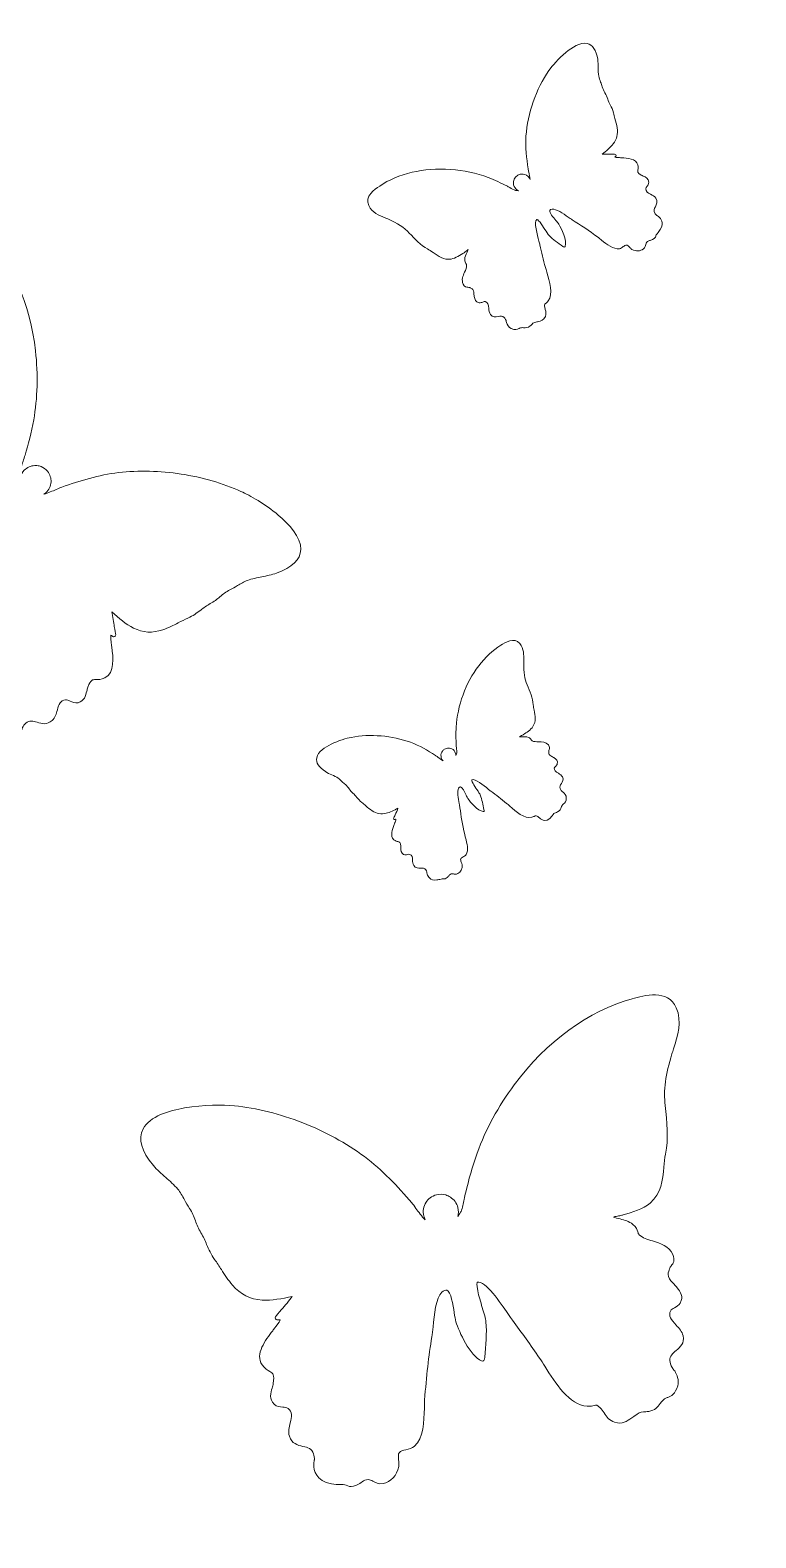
# Model space of a CAD drawing. Extents: x 245 to 764, y -945 to -55.
# Drawn here: x 329.7 to 369.6, y -666.3 to -583.4 of the extents above; entities that cross this region are included whole.
import ezdxf

# ---------------------------------------------------------------- set-up
doc = ezdxf.new("R2010")
doc.units = 0
doc.header["$MEASUREMENT"] = 0
doc.layers.add('Layer 1', color=7, linetype='Continuous', lineweight=0)

msp = doc.modelspace()

# ---------------------------------------------------------------- linework, layer by layer
at = {"layer": 'Layer 1'}
for points, knots in [([(632.82, -55.415), (632.82, -55.415), (373.36, -55.415), (373.36, -55.415), (373.36, -55.415), (244.72, -238.015), (244.72, -238.015), (244.72, -238.015), (244.72, -944.585), (244.72, -944.585), (244.72, -944.585), (764.28, -944.585), (764.28, -944.585), (764.28, -944.585), (764.28, -238.175), (764.28, -238.175), (764.28, -238.175), (632.82, -55.415), (632.82, -55.415)], [0, 0, 0, 0, 1, 1, 1, 2, 2, 2, 3, 3, 3, 4, 4, 4, 5, 5, 5, 6, 6, 6, 6]), ([(356.37, -592.073), (356.296, -591.969), (356.269, -591.846), (356.285, -591.729), (356.291, -591.683), (356.303, -591.639), (356.322, -591.597), (356.356, -591.522), (356.409, -591.454), (356.481, -591.403), (356.537, -591.363), (356.598, -591.337), (356.661, -591.324), (356.715, -591.312), (356.771, -591.311), (356.825, -591.318), (356.951, -591.335), (357.071, -591.402), (357.15, -591.514), (357.172, -591.545), (357.19, -591.576), (357.203, -591.61), (357.192, -591.478), (357.157, -591.327), (357.13, -591.216), (357.113, -591.142), (357.098, -591.078), (357.09, -591.028), (357.004, -590.453), (356.929, -589.837), (356.973, -589.224), (357.017, -588.609), (357.153, -587.958), (357.368, -587.341), (357.586, -586.717), (357.885, -586.123), (358.234, -585.623), (358.408, -585.373), (358.756, -584.961), (359.161, -584.626), (359.487, -584.356), (359.956, -584.052), (360.337, -584.139), (360.637, -584.208), (360.831, -584.499), (360.912, -585.004), (360.937, -585.16), (360.939, -585.319), (360.941, -585.472), (360.943, -585.624), (360.945, -585.78), (360.97, -585.928), (360.988, -586.042), (361.029, -586.148), (361.072, -586.26), (361.103, -586.343), (361.136, -586.427), (361.159, -586.516), (361.193, -586.643), (361.25, -586.747), (361.311, -586.857), (361.366, -586.958), (361.424, -587.063), (361.464, -587.188), (361.501, -587.306), (361.554, -587.412), (361.605, -587.514), (361.67, -587.646), (361.738, -587.782), (361.775, -587.945), (361.8, -588.056), (361.832, -588.164), (361.864, -588.268), (361.912, -588.428), (361.962, -588.594), (361.987, -588.773), (362.035, -589.112), (361.967, -589.392), (361.771, -589.654), (361.616, -589.861), (361.389, -590.042), (361.16, -590.214), (361.284, -590.227), (361.498, -590.226), (361.617, -590.226), (361.736, -590.225), (361.831, -590.225), (361.877, -590.231), (361.907, -590.234), (361.93, -590.261), (361.926, -590.294), (361.925, -590.308), (361.917, -590.32), (361.906, -590.329), (361.876, -590.354), (361.864, -590.371), (361.859, -590.379), (361.883, -590.393), (361.951, -590.403), (362.063, -590.409), (362.081, -590.41), (362.096, -590.411), (362.109, -590.412), (362.142, -590.414), (362.18, -590.417), (362.219, -590.419), (362.541, -590.437), (363.027, -590.465), (363.116, -590.804), (363.148, -590.929), (363.132, -591.016), (363.119, -591.086), (363.1, -591.19), (363.091, -591.238), (363.304, -591.369), (363.339, -591.39), (363.379, -591.408), (363.421, -591.427), (363.548, -591.485), (363.706, -591.557), (363.719, -591.757), (363.725, -591.856), (363.673, -591.925), (363.626, -591.987), (363.591, -592.033), (363.561, -592.073), (363.559, -592.12), (363.551, -592.283), (363.654, -592.343), (363.822, -592.425), (363.932, -592.479), (364.045, -592.534), (364.112, -592.642), (364.227, -592.825), (364.15, -592.974), (364.082, -593.106), (364.02, -593.225), (363.967, -593.329), (364.047, -593.459), (364.076, -593.505), (364.114, -593.547), (364.16, -593.584), (364.16, -593.584), (364.161, -593.584), (364.161, -593.584), (364.163, -593.585), (364.207, -593.607), (364.26, -593.649), (364.389, -593.754), (364.573, -593.987), (364.349, -594.367), (364.309, -594.437), (364.254, -594.51), (364.184, -594.59), (364.147, -594.631), (364.119, -594.68), (364.103, -594.734), (364.103, -594.734), (364.103, -594.734), (364.103, -594.735), (364.082, -594.808), (364.062, -594.835), (363.931, -594.906), (363.863, -594.943), (363.807, -594.957), (363.761, -594.969), (363.7, -594.984), (363.66, -594.994), (363.608, -595.052), (363.58, -595.084), (363.571, -595.127), (363.561, -595.177), (363.545, -595.254), (363.526, -595.35), (363.427, -595.428), (363.257, -595.563), (363.016, -595.573), (362.798, -595.453), (362.744, -595.423), (362.702, -595.376), (362.66, -595.332), (362.606, -595.273), (362.556, -595.218), (362.492, -595.213), (362.445, -595.209), (362.381, -595.256), (362.32, -595.301), (362.252, -595.352), (362.181, -595.404), (362.103, -595.415), (361.768, -595.465), (361.413, -595.176), (361.128, -594.944), (361.066, -594.894), (361.007, -594.846), (360.955, -594.807), (360.435, -594.422), (359.964, -594.103), (359.514, -593.832), (359.452, -593.795), (359.374, -593.74), (359.283, -593.676), (359.022, -593.491), (358.627, -593.213), (358.41, -593.244), (358.337, -593.255), (358.293, -593.278), (358.281, -593.312), (358.238, -593.428), (358.473, -593.702), (358.614, -593.865), (358.682, -593.944), (358.741, -594.013), (358.772, -594.062), (358.932, -594.317), (359.229, -594.953), (359.131, -595.293), (359.124, -595.316), (359.104, -595.332), (359.078, -595.333), (359.066, -595.333), (359.054, -595.329), (359.044, -595.322), (359.044, -595.322), (358.995, -595.287), (358.995, -595.287), (358.742, -595.11), (358.455, -594.909), (358.238, -594.685), (358.182, -594.627), (358.101, -594.501), (358.008, -594.355), (357.924, -594.224), (357.829, -594.076), (357.743, -593.965), (357.626, -593.814), (357.58, -593.803), (357.572, -593.802), (357.572, -593.802), (357.571, -593.802), (357.57, -593.803), (357.389, -593.925), (357.594, -594.673), (357.681, -594.993), (357.707, -595.084), (357.727, -595.157), (357.737, -595.207), (357.825, -595.614), (357.927, -596.031), (358.04, -596.448), (358.061, -596.522), (358.088, -596.609), (358.116, -596.701), (358.274, -597.21), (358.489, -597.906), (358.194, -598.286), (358.134, -598.363), (358.085, -598.398), (358.049, -598.424), (358.002, -598.458), (357.991, -598.466), (357.995, -598.583), (357.997, -598.641), (358.013, -598.7), (358.031, -598.762), (358.063, -598.875), (358.099, -599.004), (358.038, -599.145), (357.95, -599.35), (357.798, -599.385), (357.638, -599.422), (357.618, -599.426), (357.597, -599.431), (357.576, -599.436), (357.388, -599.482), (357.385, -599.485), (357.311, -599.559), (357.285, -599.585), (357.253, -599.617), (357.205, -599.66), (357.077, -599.774), (356.951, -599.766), (356.84, -599.759), (356.759, -599.754), (356.686, -599.749), (356.61, -599.786), (356.61, -599.786), (356.61, -599.786), (356.61, -599.786), (356.599, -599.791), (356.588, -599.798), (356.576, -599.805), (356.576, -599.805), (356.576, -599.805), (356.576, -599.805), (356.492, -599.851), (356.368, -599.901), (356.159, -599.807), (356.012, -599.74), (355.938, -599.587), (355.904, -599.479), (355.897, -599.438), (355.888, -599.399), (355.876, -599.365), (355.876, -599.365), (355.876, -599.364), (355.876, -599.364), (355.851, -599.293), (355.815, -599.235), (355.769, -599.192), (355.678, -599.107), (355.573, -599.124), (355.451, -599.144), (355.309, -599.167), (355.147, -599.194), (355.022, -599.026), (354.956, -598.936), (354.941, -598.813), (354.926, -598.694), (354.9, -598.489), (354.874, -598.362), (354.722, -598.322), (354.69, -598.314), (354.644, -598.332), (354.595, -598.35), (354.536, -598.373), (354.468, -598.399), (354.398, -598.385), (354.19, -598.341), (354.161, -598.193), (354.133, -598.05), (354.129, -598.029), (354.125, -598.008), (354.12, -597.985), (354.112, -597.947), (354.109, -597.908), (354.107, -597.87), (354.104, -597.819), (354.101, -597.771), (354.085, -597.731), (354.043, -597.622), (354.002, -597.606), (353.94, -597.581), (353.921, -597.574), (353.9, -597.565), (353.878, -597.554), (353.849, -597.54), (353.817, -597.538), (353.78, -597.536), (353.698, -597.533), (353.596, -597.529), (353.521, -597.369), (353.411, -597.136), (353.51, -596.908), (353.597, -596.707), (353.656, -596.572), (353.712, -596.443), (353.707, -596.322), (353.706, -596.288), (353.693, -596.267), (353.672, -596.236), (353.641, -596.186), (353.601, -596.125), (353.604, -596.003), (353.608, -595.866), (353.665, -595.752), (353.72, -595.642), (353.75, -595.583), (353.778, -595.526), (353.798, -595.467), (353.759, -595.492), (353.716, -595.527), (353.681, -595.556), (353.649, -595.583), (353.619, -595.607), (353.592, -595.624), (353.592, -595.624), (353.576, -595.635), (353.576, -595.635), (353.366, -595.771), (353.106, -595.941), (352.852, -595.983), (352.459, -596.047), (352.156, -595.833), (351.863, -595.626), (351.76, -595.555), (351.664, -595.487), (351.565, -595.43), (351.194, -595.221), (350.863, -594.886), (350.559, -594.555), (350.286, -594.257), (349.909, -594.011), (349.374, -593.78), (349.329, -593.761), (349.283, -593.742), (349.239, -593.724), (348.887, -593.578), (348.523, -593.426), (348.334, -593.047), (348.085, -592.545), (348.657, -592.158), (348.932, -591.972), (349.949, -591.285), (351.364, -590.952), (352.814, -591.057), (353.554, -591.111), (354.254, -591.261), (354.895, -591.502), (355.261, -591.64), (355.615, -591.812), (355.912, -591.962), (355.971, -591.991), (356.031, -592.025), (356.088, -592.057), (356.187, -592.113), (356.289, -592.17), (356.391, -592.21), (356.415, -592.214), (356.487, -592.223), (356.557, -592.228), (356.484, -592.195), (356.42, -592.142), (356.37, -592.073)], [0, 0, 0, 0, 1, 1, 1, 2, 2, 2, 3, 3, 3, 4, 4, 4, 5, 5, 5, 6, 6, 6, 7, 7, 7, 8, 8, 8, 9, 9, 9, 10, 10, 10, 11, 11, 11, 12, 12, 12, 13, 13, 13, 14, 14, 14, 15, 15, 15, 16, 16, 16, 17, 17, 17, 18, 18, 18, 19, 19, 19, 20, 20, 20, 21, 21, 21, 22, 22, 22, 23, 23, 23, 24, 24, 24, 25, 25, 25, 26, 26, 26, 27, 27, 27, 28, 28, 28, 29, 29, 29, 30, 30, 30, 31, 31, 31, 32, 32, 32, 33, 33, 33, 34, 34, 34, 35, 35, 35, 36, 36, 36, 37, 37, 37, 38, 38, 38, 39, 39, 39, 40, 40, 40, 41, 41, 41, 42, 42, 42, 43, 43, 43, 44, 44, 44, 45, 45, 45, 46, 46, 46, 47, 47, 47, 48, 48, 48, 49, 49, 49, 50, 50, 50, 51, 51, 51, 52, 52, 52, 53, 53, 53, 54, 54, 54, 55, 55, 55, 56, 56, 56, 57, 57, 57, 58, 58, 58, 59, 59, 59, 60, 60, 60, 61, 61, 61, 62, 62, 62, 63, 63, 63, 64, 64, 64, 65, 65, 65, 66, 66, 66, 67, 67, 67, 68, 68, 68, 69, 69, 69, 70, 70, 70, 71, 71, 71, 72, 72, 72, 73, 73, 73, 74, 74, 74, 75, 75, 75, 76, 76, 76, 77, 77, 77, 78, 78, 78, 79, 79, 79, 80, 80, 80, 81, 81, 81, 82, 82, 82, 83, 83, 83, 84, 84, 84, 85, 85, 85, 86, 86, 86, 87, 87, 87, 88, 88, 88, 89, 89, 89, 90, 90, 90, 91, 91, 91, 92, 92, 92, 93, 93, 93, 94, 94, 94, 95, 95, 95, 96, 96, 96, 97, 97, 97, 98, 98, 98, 99, 99, 99, 100, 100, 100, 101, 101, 101, 102, 102, 102, 103, 103, 103, 104, 104, 104, 105, 105, 105, 106, 106, 106, 107, 107, 107, 108, 108, 108, 109, 109, 109, 110, 110, 110, 111, 111, 111, 112, 112, 112, 113, 113, 113, 114, 114, 114, 115, 115, 115, 116, 116, 116, 117, 117, 117, 118, 118, 118, 119, 119, 119, 120, 120, 120, 121, 121, 121, 122, 122, 122, 123, 123, 123, 124, 124, 124, 125, 125, 125, 126, 126, 126, 127, 127, 127, 128, 128, 128, 129, 129, 129, 130, 130, 130, 131, 131, 131, 132, 132, 132, 133, 133, 133, 134, 134, 134, 135, 135, 135, 136, 136, 136, 137, 137, 137, 138, 138, 138, 139, 139, 139, 140, 140, 140, 141, 141, 141, 141]), ([(315.781, -609.756), (315.85, -609.476), (316.094, -609.297), (316.271, -609.201), (316.342, -609.176), (316.406, -609.147), (316.463, -609.114), (316.463, -609.115), (316.463, -609.114), (316.463, -609.114), (316.58, -609.048), (316.67, -608.967), (316.731, -608.871), (316.849, -608.683), (316.785, -608.505), (316.71, -608.299), (316.623, -608.057), (316.524, -607.782), (316.778, -607.509), (316.913, -607.363), (317.123, -607.296), (317.327, -607.231), (317.678, -607.12), (317.893, -607.032), (317.912, -606.754), (317.916, -606.693), (317.87, -606.619), (317.822, -606.54), (317.762, -606.443), (317.694, -606.333), (317.697, -606.205), (317.705, -605.826), (317.955, -605.728), (318.197, -605.632), (318.232, -605.618), (318.268, -605.604), (318.306, -605.589), (318.37, -605.562), (318.438, -605.544), (318.504, -605.527), (318.591, -605.505), (318.674, -605.484), (318.739, -605.444), (318.917, -605.335), (318.932, -605.257), (318.955, -605.14), (318.962, -605.105), (318.969, -605.065), (318.982, -605.023), (318.998, -604.968), (318.99, -604.911), (318.981, -604.846), (318.96, -604.701), (318.934, -604.521), (319.19, -604.337), (319.563, -604.069), (319.994, -604.167), (320.374, -604.255), (320.631, -604.313), (320.874, -604.369), (321.086, -604.322), (321.144, -604.309), (321.176, -604.278), (321.224, -604.232), (321.301, -604.16), (321.396, -604.07), (321.611, -604.036), (321.851, -603.998), (322.069, -604.061), (322.28, -604.122), (322.393, -604.155), (322.502, -604.186), (322.612, -604.201), (322.555, -604.14), (322.48, -604.077), (322.417, -604.025), (322.361, -603.978), (322.308, -603.933), (322.269, -603.892), (322.269, -603.892), (322.245, -603.867), (322.245, -603.867), (321.938, -603.544), (321.555, -603.143), (321.4, -602.712), (321.16, -602.045), (321.435, -601.444), (321.701, -600.862), (321.793, -600.66), (321.881, -600.469), (321.947, -600.276), (322.193, -599.559), (322.671, -598.869), (323.152, -598.229), (323.585, -597.653), (323.893, -596.912), (324.122, -595.899), (324.141, -595.815), (324.159, -595.728), (324.177, -595.645), (324.318, -594.98), (324.464, -594.293), (325.067, -593.839), (325.865, -593.237), (326.73, -594.113), (327.145, -594.534), (328.681, -596.092), (329.728, -598.462), (330.017, -601.037), (330.164, -602.351), (330.13, -603.626), (329.917, -604.828), (329.795, -605.514), (329.61, -606.19), (329.445, -606.76), (329.412, -606.873), (329.373, -606.988), (329.334, -607.1), (329.269, -607.291), (329.202, -607.488), (329.166, -607.68), (329.166, -607.723), (329.175, -607.853), (329.188, -607.976), (329.223, -607.838), (329.294, -607.708), (329.399, -607.598), (329.557, -607.434), (329.764, -607.346), (329.974, -607.336), (330.056, -607.332), (330.138, -607.34), (330.218, -607.359), (330.36, -607.394), (330.495, -607.465), (330.609, -607.574), (330.697, -607.658), (330.762, -607.757), (330.806, -607.863), (330.844, -607.955), (330.866, -608.052), (330.87, -608.149), (330.881, -608.376), (330.802, -608.606), (330.633, -608.783), (330.587, -608.831), (330.537, -608.872), (330.483, -608.907), (330.709, -608.845), (330.962, -608.733), (331.149, -608.65), (331.273, -608.595), (331.38, -608.548), (331.465, -608.519), (332.443, -608.179), (333.498, -607.847), (334.587, -607.723), (335.679, -607.599), (336.864, -607.626), (338.015, -607.801), (339.179, -607.978), (340.317, -608.308), (341.307, -608.756), (341.803, -608.98), (342.637, -609.455), (343.357, -610.054), (343.937, -610.537), (344.623, -611.26), (344.595, -611.957), (344.572, -612.504), (344.125, -612.938), (343.266, -613.246), (343.002, -613.34), (342.725, -613.396), (342.456, -613.449), (342.192, -613.503), (341.918, -613.557), (341.667, -613.649), (341.474, -613.719), (341.302, -613.825), (341.118, -613.937), (340.985, -614.019), (340.847, -614.103), (340.699, -614.173), (340.488, -614.273), (340.324, -614.408), (340.15, -614.55), (339.992, -614.68), (339.828, -614.815), (339.621, -614.926), (339.427, -615.031), (339.259, -615.157), (339.096, -615.28), (338.886, -615.437), (338.669, -615.6), (338.397, -615.718), (338.211, -615.799), (338.032, -615.891), (337.86, -615.98), (337.595, -616.117), (337.322, -616.258), (337.016, -616.361), (336.438, -616.556), (335.925, -616.527), (335.402, -616.27), (334.988, -616.066), (334.598, -615.728), (334.22, -615.384), (334.238, -615.604), (334.309, -615.979), (334.349, -616.187), (334.389, -616.396), (334.421, -616.561), (334.426, -616.645), (334.43, -616.698), (334.39, -616.748), (334.331, -616.751), (334.306, -616.753), (334.282, -616.743), (334.263, -616.728), (334.209, -616.683), (334.176, -616.667), (334.16, -616.661), (334.143, -616.707), (334.148, -616.83), (334.174, -617.029), (334.178, -617.06), (334.182, -617.087), (334.184, -617.11), (334.19, -617.168), (334.199, -617.235), (334.208, -617.305), (334.281, -617.875), (334.392, -618.735), (333.826, -619.001), (333.617, -619.1), (333.459, -619.1), (333.333, -619.1), (333.144, -619.1), (333.057, -619.1), (332.898, -619.516), (332.872, -619.584), (332.853, -619.66), (332.834, -619.74), (332.774, -619.982), (332.7, -620.282), (332.354, -620.37), (332.183, -620.413), (332.043, -620.344), (331.921, -620.282), (331.828, -620.236), (331.747, -620.196), (331.665, -620.208), (331.376, -620.248), (331.306, -620.447), (331.217, -620.769), (331.159, -620.979), (331.098, -621.195), (330.932, -621.348), (330.648, -621.61), (330.362, -621.524), (330.109, -621.448), (329.879, -621.378), (329.681, -621.318), (329.479, -621.5), (329.407, -621.566), (329.346, -621.647), (329.297, -621.74), (329.297, -621.74), (329.297, -621.74), (329.297, -621.74), (329.296, -621.746), (329.272, -621.829), (329.215, -621.936), (329.073, -622.196), (328.725, -622.594), (327.986, -622.327), (327.852, -622.278), (327.704, -622.208), (327.543, -622.11), (327.458, -622.058), (327.362, -622.026), (327.264, -622.016), (327.263, -622.016), (327.263, -622.016), (327.262, -622.016), (327.127, -622.003), (327.074, -621.977), (326.905, -621.77), (326.819, -621.663), (326.775, -621.569), (326.741, -621.494), (326.694, -621.391), (326.663, -621.323), (326.544, -621.252), (326.48, -621.213), (326.401, -621.212), (326.31, -621.21), (326.17, -621.208), (325.996, -621.205), (325.827, -621.057), (325.534, -620.803), (325.439, -620.385), (325.578, -619.964), (325.612, -619.86), (325.68, -619.77), (325.745, -619.683), (325.83, -619.57), (325.91, -619.463), (325.898, -619.349), (325.889, -619.266), (325.786, -619.17), (325.687, -619.077), (325.577, -618.974), (325.462, -618.867), (325.416, -618.733), (325.22, -618.162), (325.61, -617.447), (325.923, -616.873), (325.991, -616.747), (326.056, -616.628), (326.107, -616.524), (326.612, -615.488), (327.017, -614.558), (327.344, -613.681), (327.388, -613.561), (327.46, -613.406), (327.542, -613.226), (327.78, -612.708), (328.14, -611.925), (328.013, -611.556), (327.97, -611.431), (327.917, -611.362), (327.853, -611.351), (327.636, -611.313), (327.233, -611.815), (326.992, -612.115), (326.876, -612.261), (326.775, -612.386), (326.698, -612.457), (326.304, -612.819), (325.287, -613.548), (324.66, -613.487), (324.618, -613.483), (324.582, -613.452), (324.572, -613.408), (324.568, -613.387), (324.571, -613.364), (324.58, -613.344), (324.58, -613.344), (324.625, -613.247), (324.625, -613.247), (324.853, -612.746), (325.112, -612.178), (325.433, -611.725), (325.516, -611.608), (325.71, -611.425), (325.936, -611.213), (326.138, -611.023), (326.366, -610.808), (326.532, -610.623), (326.759, -610.368), (326.763, -610.284), (326.762, -610.269), (326.762, -610.268), (326.761, -610.267), (326.761, -610.266), (326.488, -609.989), (325.244, -610.592), (324.712, -610.85), (324.56, -610.924), (324.439, -610.982), (324.354, -611.018), (323.671, -611.304), (322.973, -611.619), (322.28, -611.954), (322.157, -612.013), (322.014, -612.089), (321.861, -612.169), (321.022, -612.612), (319.871, -613.217), (319.11, -612.823), (318.955, -612.743), (318.878, -612.669), (318.822, -612.615), (318.747, -612.543), (318.729, -612.526), (318.525, -612.572), (318.423, -612.594), (318.326, -612.642), (318.223, -612.693), (318.034, -612.786), (317.82, -612.892), (317.553, -612.831), (317.166, -612.743), (317.056, -612.489), (316.939, -612.22), (316.924, -612.187), (316.909, -612.152), (316.893, -612.116), (316.751, -611.803), (316.745, -611.799), (316.591, -611.693), (316.538, -611.656), (316.471, -611.61), (316.38, -611.54), (316.138, -611.354), (316.111, -611.13), (316.087, -610.933), (316.069, -610.789), (316.053, -610.66), (315.965, -610.539), (315.965, -610.539), (315.965, -610.539), (315.964, -610.539), (315.951, -610.521), (315.937, -610.503), (315.92, -610.486), (315.92, -610.486), (315.92, -610.486), (315.919, -610.485), (315.811, -610.353), (315.685, -610.152), (315.781, -609.756)], [0, 0, 0, 0, 1, 1, 1, 2, 2, 2, 3, 3, 3, 4, 4, 4, 5, 5, 5, 6, 6, 6, 7, 7, 7, 8, 8, 8, 9, 9, 9, 10, 10, 10, 11, 11, 11, 12, 12, 12, 13, 13, 13, 14, 14, 14, 15, 15, 15, 16, 16, 16, 17, 17, 17, 18, 18, 18, 19, 19, 19, 20, 20, 20, 21, 21, 21, 22, 22, 22, 23, 23, 23, 24, 24, 24, 25, 25, 25, 26, 26, 26, 27, 27, 27, 28, 28, 28, 29, 29, 29, 30, 30, 30, 31, 31, 31, 32, 32, 32, 33, 33, 33, 34, 34, 34, 35, 35, 35, 36, 36, 36, 37, 37, 37, 38, 38, 38, 39, 39, 39, 40, 40, 40, 41, 41, 41, 42, 42, 42, 43, 43, 43, 44, 44, 44, 45, 45, 45, 46, 46, 46, 47, 47, 47, 48, 48, 48, 49, 49, 49, 50, 50, 50, 51, 51, 51, 52, 52, 52, 53, 53, 53, 54, 54, 54, 55, 55, 55, 56, 56, 56, 57, 57, 57, 58, 58, 58, 59, 59, 59, 60, 60, 60, 61, 61, 61, 62, 62, 62, 63, 63, 63, 64, 64, 64, 65, 65, 65, 66, 66, 66, 67, 67, 67, 68, 68, 68, 69, 69, 69, 70, 70, 70, 71, 71, 71, 72, 72, 72, 73, 73, 73, 74, 74, 74, 75, 75, 75, 76, 76, 76, 77, 77, 77, 78, 78, 78, 79, 79, 79, 80, 80, 80, 81, 81, 81, 82, 82, 82, 83, 83, 83, 84, 84, 84, 85, 85, 85, 86, 86, 86, 87, 87, 87, 88, 88, 88, 89, 89, 89, 90, 90, 90, 91, 91, 91, 92, 92, 92, 93, 93, 93, 94, 94, 94, 95, 95, 95, 96, 96, 96, 97, 97, 97, 98, 98, 98, 99, 99, 99, 100, 100, 100, 101, 101, 101, 102, 102, 102, 103, 103, 103, 104, 104, 104, 105, 105, 105, 106, 106, 106, 107, 107, 107, 108, 108, 108, 109, 109, 109, 110, 110, 110, 111, 111, 111, 112, 112, 112, 113, 113, 113, 114, 114, 114, 115, 115, 115, 116, 116, 116, 117, 117, 117, 118, 118, 118, 119, 119, 119, 120, 120, 120, 121, 121, 121, 122, 122, 122, 123, 123, 123, 124, 124, 124, 125, 125, 125, 126, 126, 126, 127, 127, 127, 128, 128, 128, 129, 129, 129, 130, 130, 130, 131, 131, 131, 132, 132, 132, 133, 133, 133, 134, 134, 134, 135, 135, 135, 136, 136, 136, 137, 137, 137, 138, 138, 138, 139, 139, 139, 140, 140, 140, 141, 141, 141, 141]), ([(349.014, -622.197), (349.572, -622.244), (350.129, -622.365), (350.626, -622.545), (351.121, -622.725), (351.577, -622.999), (351.996, -623.267), (352.032, -623.291), (352.077, -623.325), (352.129, -623.365), (352.207, -623.424), (352.313, -623.505), (352.412, -623.559), (352.39, -623.537), (352.372, -623.512), (352.355, -623.484), (352.296, -623.383), (352.285, -623.266), (352.316, -623.161), (352.329, -623.116), (352.349, -623.073), (352.378, -623.035), (352.41, -622.99), (352.452, -622.951), (352.502, -622.922), (352.568, -622.884), (352.639, -622.865), (352.709, -622.865), (352.749, -622.865), (352.788, -622.871), (352.826, -622.882), (352.923, -622.91), (353.01, -622.974), (353.065, -623.069), (353.102, -623.132), (353.12, -623.201), (353.121, -623.269), (353.141, -623.213), (353.16, -623.153), (353.165, -623.133), (353.17, -623.04), (353.16, -622.94), (353.151, -622.843), (353.146, -622.787), (353.14, -622.729), (353.138, -622.672), (353.125, -622.387), (353.114, -622.05), (353.134, -621.716), (353.169, -621.13), (353.296, -620.53), (353.513, -619.933), (353.936, -618.761), (354.692, -617.771), (355.585, -617.215), (355.826, -617.064), (356.329, -616.752), (356.634, -617.123), (356.865, -617.403), (356.856, -617.74), (356.848, -618.067), (356.847, -618.108), (356.845, -618.151), (356.845, -618.192), (356.838, -618.691), (356.899, -619.072), (357.037, -619.39), (357.19, -619.743), (357.336, -620.12), (357.37, -620.482), (357.38, -620.58), (357.399, -620.679), (357.42, -620.784), (357.479, -621.086), (357.54, -621.398), (357.353, -621.682), (357.232, -621.867), (357.008, -622.011), (356.828, -622.127), (356.828, -622.127), (356.814, -622.136), (356.814, -622.136), (356.791, -622.151), (356.761, -622.166), (356.73, -622.182), (356.695, -622.199), (356.652, -622.22), (356.619, -622.242), (356.672, -622.248), (356.727, -622.245), (356.783, -622.243), (356.889, -622.238), (356.998, -622.233), (357.106, -622.278), (357.202, -622.318), (357.236, -622.37), (357.264, -622.413), (357.282, -622.44), (357.293, -622.458), (357.319, -622.47), (357.413, -622.516), (357.533, -622.517), (357.659, -622.519), (357.847, -622.521), (358.059, -622.523), (358.204, -622.69), (358.302, -622.805), (358.27, -622.886), (358.244, -622.951), (358.232, -622.981), (358.222, -623.006), (358.224, -623.034), (358.225, -623.055), (358.224, -623.075), (358.223, -623.092), (358.221, -623.149), (358.219, -623.187), (358.29, -623.258), (358.316, -623.284), (358.352, -623.303), (358.391, -623.323), (358.42, -623.339), (358.45, -623.354), (358.476, -623.374), (358.492, -623.386), (358.508, -623.396), (358.522, -623.407), (358.625, -623.479), (358.73, -623.553), (358.692, -623.731), (358.679, -623.791), (358.635, -623.835), (358.596, -623.873), (358.564, -623.905), (358.535, -623.934), (358.53, -623.963), (358.507, -624.095), (358.598, -624.161), (358.75, -624.252), (358.838, -624.305), (358.929, -624.36), (358.975, -624.443), (359.063, -624.6), (358.986, -624.717), (358.918, -624.82), (358.86, -624.908), (358.81, -624.984), (358.844, -625.085), (358.862, -625.137), (358.895, -625.185), (358.942, -625.229), (358.942, -625.229), (358.942, -625.229), (358.942, -625.229), (358.965, -625.251), (358.992, -625.272), (359.022, -625.291), (359.094, -625.356), (359.188, -625.467), (359.189, -625.606), (359.19, -625.802), (359.108, -625.881), (359.042, -625.931), (359.042, -625.931), (359.042, -625.931), (359.042, -625.931), (359.032, -625.938), (359.023, -625.944), (359.016, -625.951), (359.015, -625.951), (359.015, -625.951), (359.015, -625.951), (358.96, -625.998), (358.938, -626.057), (358.914, -626.122), (358.881, -626.211), (358.843, -626.312), (358.709, -626.373), (358.658, -626.395), (358.622, -626.409), (358.593, -626.42), (358.509, -626.453), (358.506, -626.454), (358.404, -626.584), (358.393, -626.599), (358.382, -626.614), (358.371, -626.628), (358.286, -626.74), (358.206, -626.847), (358.015, -626.844), (357.884, -626.843), (357.796, -626.77), (357.718, -626.705), (357.676, -626.669), (357.635, -626.636), (357.59, -626.614), (357.5, -626.57), (357.49, -626.576), (357.447, -626.601), (357.414, -626.62), (357.37, -626.646), (357.289, -626.666), (356.888, -626.765), (356.419, -626.353), (356.076, -626.052), (356.013, -625.997), (355.955, -625.946), (355.904, -625.904), (355.618, -625.67), (355.327, -625.444), (355.04, -625.234), (355.004, -625.208), (354.954, -625.167), (354.891, -625.115), (354.671, -624.935), (354.158, -624.513), (353.999, -624.612), (353.999, -624.613), (353.998, -624.613), (353.998, -624.613), (353.996, -624.62), (353.988, -624.66), (354.066, -624.804), (354.123, -624.91), (354.205, -625.036), (354.278, -625.147), (354.36, -625.271), (354.43, -625.379), (354.456, -625.443), (354.555, -625.691), (354.613, -625.985), (354.663, -626.245), (354.663, -626.245), (354.673, -626.295), (354.673, -626.295), (354.675, -626.306), (354.674, -626.317), (354.669, -626.327), (354.66, -626.346), (354.64, -626.356), (354.62, -626.354), (354.32, -626.312), (353.926, -625.857), (353.782, -625.643), (353.755, -625.602), (353.722, -625.532), (353.683, -625.451), (353.605, -625.283), (353.473, -625.003), (353.367, -624.996), (353.336, -624.995), (353.303, -625.021), (353.269, -625.074), (353.168, -625.233), (353.249, -625.639), (353.302, -625.908), (353.32, -626.001), (353.336, -626.082), (353.343, -626.143), (353.398, -626.59), (353.483, -627.07), (353.603, -627.611), (353.615, -627.665), (353.631, -627.728), (353.649, -627.794), (353.731, -628.098), (353.833, -628.476), (353.677, -628.721), (353.641, -628.778), (353.575, -628.815), (353.512, -628.851), (353.455, -628.884), (353.397, -628.917), (353.383, -628.955), (353.365, -629.007), (353.39, -629.066), (353.417, -629.128), (353.438, -629.176), (353.459, -629.226), (353.464, -629.278), (353.481, -629.49), (353.39, -629.676), (353.225, -629.761), (353.129, -629.812), (353.047, -629.793), (352.982, -629.779), (352.939, -629.769), (352.902, -629.761), (352.867, -629.772), (352.804, -629.792), (352.782, -629.82), (352.749, -629.863), (352.724, -629.894), (352.693, -629.934), (352.641, -629.974), (352.539, -630.051), (352.511, -630.058), (352.446, -630.049), (352.446, -630.049), (352.446, -630.049), (352.445, -630.048), (352.398, -630.042), (352.35, -630.046), (352.305, -630.061), (352.218, -630.089), (352.141, -630.105), (352.073, -630.113), (351.697, -630.155), (351.579, -629.929), (351.542, -629.792), (351.527, -629.736), (351.526, -629.694), (351.526, -629.691), (351.526, -629.691), (351.526, -629.691), (351.526, -629.691), (351.513, -629.642), (351.494, -629.597), (351.468, -629.558), (351.394, -629.451), (351.294, -629.457), (351.179, -629.463), (351.052, -629.47), (350.909, -629.479), (350.805, -629.324), (350.745, -629.234), (350.741, -629.126), (350.737, -629.022), (350.732, -628.861), (350.721, -628.76), (350.591, -628.709), (350.554, -628.695), (350.512, -628.704), (350.463, -628.715), (350.399, -628.73), (350.326, -628.747), (350.25, -628.708), (350.099, -628.628), (350.098, -628.479), (350.097, -628.359), (350.097, -628.32), (350.096, -628.282), (350.092, -628.247), (350.064, -628.035), (350.024, -628.026), (349.936, -628.004), (349.876, -627.99), (349.803, -627.972), (349.716, -627.903), (349.481, -627.715), (349.63, -627.325), (349.728, -627.067), (349.74, -627.035), (349.751, -627.005), (349.761, -626.979), (349.765, -626.968), (349.769, -626.956), (349.775, -626.942), (349.809, -626.852), (349.825, -626.795), (349.822, -626.771), (349.814, -626.772), (349.797, -626.776), (349.767, -626.791), (349.756, -626.796), (349.744, -626.798), (349.733, -626.794), (349.705, -626.786), (349.692, -626.758), (349.7, -626.734), (349.712, -626.695), (349.745, -626.622), (349.787, -626.528), (349.829, -626.436), (349.905, -626.268), (349.938, -626.167), (349.723, -626.286), (349.502, -626.4), (349.286, -626.449), (349.012, -626.51), (348.77, -626.467), (348.521, -626.31), (348.39, -626.228), (348.278, -626.131), (348.17, -626.038), (348.099, -625.977), (348.026, -625.914), (347.948, -625.855), (347.834, -625.769), (347.751, -625.669), (347.67, -625.572), (347.608, -625.496), (347.543, -625.418), (347.464, -625.347), (347.38, -625.272), (347.319, -625.191), (347.259, -625.112), (347.194, -625.026), (347.132, -624.945), (347.045, -624.874), (346.984, -624.825), (346.929, -624.77), (346.875, -624.717), (346.802, -624.644), (346.733, -624.575), (346.651, -624.521), (346.544, -624.45), (346.422, -624.394), (346.305, -624.339), (346.185, -624.284), (346.062, -624.227), (345.949, -624.153), (345.582, -623.913), (345.422, -623.66), (345.473, -623.401), (345.538, -623.072), (345.939, -622.812), (346.265, -622.651), (346.668, -622.451), (347.112, -622.323), (347.368, -622.274), (347.882, -622.176), (348.451, -622.149), (349.014, -622.197)], [0, 0, 0, 0, 1, 1, 1, 2, 2, 2, 3, 3, 3, 4, 4, 4, 5, 5, 5, 6, 6, 6, 7, 7, 7, 8, 8, 8, 9, 9, 9, 10, 10, 10, 11, 11, 11, 12, 12, 12, 13, 13, 13, 14, 14, 14, 15, 15, 15, 16, 16, 16, 17, 17, 17, 18, 18, 18, 19, 19, 19, 20, 20, 20, 21, 21, 21, 22, 22, 22, 23, 23, 23, 24, 24, 24, 25, 25, 25, 26, 26, 26, 27, 27, 27, 28, 28, 28, 29, 29, 29, 30, 30, 30, 31, 31, 31, 32, 32, 32, 33, 33, 33, 34, 34, 34, 35, 35, 35, 36, 36, 36, 37, 37, 37, 38, 38, 38, 39, 39, 39, 40, 40, 40, 41, 41, 41, 42, 42, 42, 43, 43, 43, 44, 44, 44, 45, 45, 45, 46, 46, 46, 47, 47, 47, 48, 48, 48, 49, 49, 49, 50, 50, 50, 51, 51, 51, 52, 52, 52, 53, 53, 53, 54, 54, 54, 55, 55, 55, 56, 56, 56, 57, 57, 57, 58, 58, 58, 59, 59, 59, 60, 60, 60, 61, 61, 61, 62, 62, 62, 63, 63, 63, 64, 64, 64, 65, 65, 65, 66, 66, 66, 67, 67, 67, 68, 68, 68, 69, 69, 69, 70, 70, 70, 71, 71, 71, 72, 72, 72, 73, 73, 73, 74, 74, 74, 75, 75, 75, 76, 76, 76, 77, 77, 77, 78, 78, 78, 79, 79, 79, 80, 80, 80, 81, 81, 81, 82, 82, 82, 83, 83, 83, 84, 84, 84, 85, 85, 85, 86, 86, 86, 87, 87, 87, 88, 88, 88, 89, 89, 89, 90, 90, 90, 91, 91, 91, 92, 92, 92, 93, 93, 93, 94, 94, 94, 95, 95, 95, 96, 96, 96, 97, 97, 97, 98, 98, 98, 99, 99, 99, 100, 100, 100, 101, 101, 101, 102, 102, 102, 103, 103, 103, 104, 104, 104, 105, 105, 105, 106, 106, 106, 107, 107, 107, 108, 108, 108, 109, 109, 109, 110, 110, 110, 111, 111, 111, 112, 112, 112, 113, 113, 113, 114, 114, 114, 115, 115, 115, 116, 116, 116, 117, 117, 117, 118, 118, 118, 119, 119, 119, 120, 120, 120, 121, 121, 121, 122, 122, 122, 123, 123, 123, 124, 124, 124, 125, 125, 125, 126, 126, 126, 127, 127, 127, 128, 128, 128, 129, 129, 129, 130, 130, 130, 131, 131, 131, 132, 132, 132, 133, 133, 133, 134, 134, 134, 135, 135, 135, 136, 136, 136, 137, 137, 137, 138, 138, 138, 139, 139, 139, 140, 140, 140, 141, 141, 141, 141]), ([(365.006, -656.91), (365.006, -656.91), (365.006, -656.91), (365.006, -656.91), (365.044, -656.974), (365.09, -657.038), (365.145, -657.103), (365.263, -657.296), (365.401, -657.609), (365.31, -657.922), (365.18, -658.363), (364.943, -658.487), (364.763, -658.556), (364.762, -658.556), (364.762, -658.556), (364.762, -658.556), (364.736, -658.564), (364.711, -658.572), (364.689, -658.582), (364.688, -658.583), (364.688, -658.583), (364.688, -658.583), (364.533, -658.651), (364.445, -658.768), (364.346, -658.898), (364.211, -659.078), (364.059, -659.28), (363.717, -659.326), (363.589, -659.343), (363.498, -659.35), (363.425, -659.355), (363.215, -659.372), (363.207, -659.373), (362.891, -659.599), (362.855, -659.624), (362.821, -659.65), (362.788, -659.674), (362.521, -659.871), (362.27, -660.057), (361.842, -659.924), (361.548, -659.832), (361.398, -659.609), (361.266, -659.411), (361.195, -659.303), (361.127, -659.202), (361.04, -659.122), (360.866, -658.962), (360.84, -658.969), (360.726, -658.997), (360.64, -659.017), (360.523, -659.046), (360.327, -659.037), (359.361, -658.992), (358.579, -657.751), (358.009, -656.845), (357.905, -656.68), (357.808, -656.526), (357.722, -656.398), (357.233, -655.68), (356.73, -654.978), (356.225, -654.313), (356.162, -654.23), (356.077, -654.105), (355.97, -653.946), (355.596, -653.394), (354.722, -652.104), (354.299, -652.22), (354.298, -652.221), (354.297, -652.221), (354.296, -652.222), (354.287, -652.236), (354.243, -652.32), (354.321, -652.697), (354.378, -652.972), (354.48, -653.311), (354.57, -653.61), (354.671, -653.944), (354.757, -654.233), (354.772, -654.394), (354.829, -655.018), (354.762, -655.718), (354.702, -656.336), (354.702, -656.336), (354.69, -656.456), (354.69, -656.456), (354.688, -656.481), (354.678, -656.505), (354.662, -656.524), (354.628, -656.562), (354.575, -656.571), (354.532, -656.551), (353.885, -656.257), (353.304, -654.971), (353.123, -654.394), (353.088, -654.282), (353.061, -654.103), (353.029, -653.895), (352.963, -653.466), (352.853, -652.748), (352.62, -652.662), (352.552, -652.637), (352.46, -652.674), (352.348, -652.771), (352.016, -653.06), (351.925, -654.028), (351.865, -654.669), (351.843, -654.891), (351.826, -655.083), (351.801, -655.225), (351.625, -656.266), (351.496, -657.403), (351.404, -658.7), (351.395, -658.831), (351.391, -658.983), (351.387, -659.145), (351.368, -659.882), (351.344, -660.801), (350.831, -661.248), (350.71, -661.352), (350.538, -661.392), (350.372, -661.43), (350.223, -661.465), (350.069, -661.5), (350.013, -661.577), (349.937, -661.681), (349.954, -661.831), (349.973, -661.989), (349.988, -662.111), (350.003, -662.238), (349.978, -662.359), (349.876, -662.847), (349.547, -663.203), (349.118, -663.286), (348.869, -663.334), (348.697, -663.239), (348.559, -663.162), (348.469, -663.112), (348.392, -663.069), (348.306, -663.071), (348.151, -663.073), (348.082, -663.122), (347.978, -663.196), (347.902, -663.25), (347.807, -663.317), (347.662, -663.372), (347.38, -663.479), (347.314, -663.475), (347.174, -663.411), (347.173, -663.411), (347.173, -663.411), (347.173, -663.411), (347.071, -663.364), (346.959, -663.342), (346.848, -663.344), (346.634, -663.348), (346.45, -663.334), (346.291, -663.306), (345.419, -663.15), (345.304, -662.564), (345.313, -662.23), (345.317, -662.093), (345.341, -661.999), (345.342, -661.993), (345.342, -661.993), (345.342, -661.992), (345.342, -661.992), (345.347, -661.874), (345.334, -661.76), (345.3, -661.655), (345.206, -661.364), (344.978, -661.31), (344.715, -661.248), (344.425, -661.18), (344.097, -661.102), (343.967, -660.686), (343.892, -660.443), (343.955, -660.198), (344.016, -659.96), (344.111, -659.595), (344.155, -659.361), (343.896, -659.159), (343.822, -659.101), (343.721, -659.095), (343.604, -659.088), (343.449, -659.078), (343.274, -659.068), (343.131, -658.928), (342.843, -658.647), (342.94, -658.312), (343.018, -658.042), (343.044, -657.953), (343.069, -657.868), (343.082, -657.787), (343.161, -657.291), (343.077, -657.242), (342.892, -657.136), (342.769, -657.064), (342.615, -656.975), (342.466, -656.76), (342.064, -656.181), (342.658, -655.403), (343.051, -654.888), (343.1, -654.825), (343.146, -654.764), (343.184, -654.712), (343.2, -654.691), (343.219, -654.666), (343.241, -654.638), (343.378, -654.459), (343.453, -654.341), (343.461, -654.286), (343.443, -654.283), (343.402, -654.28), (343.324, -654.293), (343.296, -654.298), (343.268, -654.294), (343.244, -654.278), (343.189, -654.241), (343.178, -654.17), (343.211, -654.12), (343.264, -654.042), (343.388, -653.898), (343.545, -653.716), (343.701, -653.536), (343.983, -653.209), (344.124, -653.005), (343.562, -653.128), (342.99, -653.238), (342.47, -653.203), (341.814, -653.159), (341.297, -652.897), (340.842, -652.381), (340.602, -652.107), (340.415, -651.815), (340.233, -651.532), (340.116, -651.348), (339.993, -651.157), (339.856, -650.973), (339.658, -650.704), (339.538, -650.422), (339.422, -650.15), (339.332, -649.938), (339.239, -649.72), (339.108, -649.508), (338.97, -649.283), (338.885, -649.059), (338.804, -648.842), (338.714, -648.605), (338.63, -648.381), (338.48, -648.164), (338.376, -648.012), (338.289, -647.852), (338.205, -647.696), (338.089, -647.484), (337.98, -647.282), (337.832, -647.105), (337.638, -646.874), (337.402, -646.667), (337.174, -646.465), (336.942, -646.261), (336.702, -646.05), (336.498, -645.809), (335.832, -645.023), (335.641, -644.347), (335.928, -643.8), (336.294, -643.103), (337.372, -642.785), (338.211, -642.641), (339.252, -642.462), (340.335, -642.469), (340.946, -642.53), (342.166, -642.652), (343.464, -642.973), (344.7, -643.457), (345.923, -643.936), (347.096, -644.579), (348.092, -645.317), (349.085, -646.052), (349.928, -646.973), (350.692, -647.857), (350.758, -647.933), (350.836, -648.04), (350.926, -648.164), (351.062, -648.349), (351.246, -648.602), (351.432, -648.791), (351.399, -648.726), (351.373, -648.658), (351.355, -648.585), (351.289, -648.317), (351.343, -648.047), (351.481, -647.832), (351.541, -647.739), (351.616, -647.656), (351.705, -647.588), (351.808, -647.51), (351.928, -647.45), (352.062, -647.417), (352.234, -647.375), (352.406, -647.382), (352.564, -647.429), (352.653, -647.455), (352.738, -647.493), (352.815, -647.543), (353.015, -647.672), (353.168, -647.875), (353.229, -648.124), (353.27, -648.291), (353.265, -648.458), (353.222, -648.612), (353.304, -648.5), (353.386, -648.378), (353.41, -648.335), (353.484, -648.128), (353.529, -647.898), (353.574, -647.674), (353.599, -647.543), (353.626, -647.409), (353.658, -647.28), (353.819, -646.63), (354.019, -645.866), (354.287, -645.127), (354.758, -643.833), (355.445, -642.568), (356.331, -641.368), (358.067, -639.016), (360.428, -637.293), (362.808, -636.639), (363.451, -636.462), (364.79, -636.095), (365.23, -637.133), (365.562, -637.917), (365.317, -638.671), (365.079, -639.4), (365.049, -639.491), (365.018, -639.586), (364.989, -639.679), (364.641, -640.797), (364.523, -641.695), (364.621, -642.502), (364.729, -643.399), (364.806, -644.343), (364.641, -645.182), (364.597, -645.408), (364.575, -645.644), (364.551, -645.894), (364.482, -646.611), (364.411, -647.354), (363.8, -647.87), (363.405, -648.203), (362.805, -648.379), (362.322, -648.52), (362.322, -648.52), (362.285, -648.531), (362.285, -648.531), (362.224, -648.549), (362.147, -648.563), (362.065, -648.577), (361.975, -648.593), (361.865, -648.612), (361.776, -648.64), (361.891, -648.687), (362.016, -648.718), (362.145, -648.749), (362.385, -648.809), (362.634, -648.871), (362.846, -649.044), (363.037, -649.198), (363.079, -649.34), (363.113, -649.453), (363.134, -649.526), (363.149, -649.574), (363.198, -649.619), (363.378, -649.785), (363.647, -649.868), (363.931, -649.955), (364.352, -650.085), (364.828, -650.232), (365.041, -650.705), (365.186, -651.029), (365.059, -651.19), (364.957, -651.32), (364.911, -651.378), (364.872, -651.429), (364.856, -651.492), (364.845, -651.541), (364.83, -651.583), (364.817, -651.622), (364.773, -651.749), (364.744, -651.833), (364.856, -652.04), (364.897, -652.116), (364.966, -652.183), (365.039, -652.254), (365.093, -652.308), (365.15, -652.364), (365.197, -652.426), (365.225, -652.462), (365.253, -652.497), (365.279, -652.53), (365.461, -652.76), (365.65, -652.997), (365.444, -653.372), (365.375, -653.498), (365.246, -653.567), (365.133, -653.629), (365.041, -653.678), (364.954, -653.725), (364.924, -653.786), (364.785, -654.069), (364.946, -654.276), (365.226, -654.583), (365.388, -654.761), (365.556, -654.946), (365.606, -655.164), (365.698, -655.575), (365.447, -655.787), (365.225, -655.974), (365.036, -656.134), (364.872, -656.271), (364.882, -656.521), (364.887, -656.648), (364.929, -656.779), (365.006, -656.91)], [0, 0, 0, 0, 1, 1, 1, 2, 2, 2, 3, 3, 3, 4, 4, 4, 5, 5, 5, 6, 6, 6, 7, 7, 7, 8, 8, 8, 9, 9, 9, 10, 10, 10, 11, 11, 11, 12, 12, 12, 13, 13, 13, 14, 14, 14, 15, 15, 15, 16, 16, 16, 17, 17, 17, 18, 18, 18, 19, 19, 19, 20, 20, 20, 21, 21, 21, 22, 22, 22, 23, 23, 23, 24, 24, 24, 25, 25, 25, 26, 26, 26, 27, 27, 27, 28, 28, 28, 29, 29, 29, 30, 30, 30, 31, 31, 31, 32, 32, 32, 33, 33, 33, 34, 34, 34, 35, 35, 35, 36, 36, 36, 37, 37, 37, 38, 38, 38, 39, 39, 39, 40, 40, 40, 41, 41, 41, 42, 42, 42, 43, 43, 43, 44, 44, 44, 45, 45, 45, 46, 46, 46, 47, 47, 47, 48, 48, 48, 49, 49, 49, 50, 50, 50, 51, 51, 51, 52, 52, 52, 53, 53, 53, 54, 54, 54, 55, 55, 55, 56, 56, 56, 57, 57, 57, 58, 58, 58, 59, 59, 59, 60, 60, 60, 61, 61, 61, 62, 62, 62, 63, 63, 63, 64, 64, 64, 65, 65, 65, 66, 66, 66, 67, 67, 67, 68, 68, 68, 69, 69, 69, 70, 70, 70, 71, 71, 71, 72, 72, 72, 73, 73, 73, 74, 74, 74, 75, 75, 75, 76, 76, 76, 77, 77, 77, 78, 78, 78, 79, 79, 79, 80, 80, 80, 81, 81, 81, 82, 82, 82, 83, 83, 83, 84, 84, 84, 85, 85, 85, 86, 86, 86, 87, 87, 87, 88, 88, 88, 89, 89, 89, 90, 90, 90, 91, 91, 91, 92, 92, 92, 93, 93, 93, 94, 94, 94, 95, 95, 95, 96, 96, 96, 97, 97, 97, 98, 98, 98, 99, 99, 99, 100, 100, 100, 101, 101, 101, 102, 102, 102, 103, 103, 103, 104, 104, 104, 105, 105, 105, 106, 106, 106, 107, 107, 107, 108, 108, 108, 109, 109, 109, 110, 110, 110, 111, 111, 111, 112, 112, 112, 113, 113, 113, 114, 114, 114, 115, 115, 115, 116, 116, 116, 117, 117, 117, 118, 118, 118, 119, 119, 119, 120, 120, 120, 121, 121, 121, 122, 122, 122, 123, 123, 123, 124, 124, 124, 125, 125, 125, 126, 126, 126, 127, 127, 127, 128, 128, 128, 129, 129, 129, 130, 130, 130, 131, 131, 131, 132, 132, 132, 133, 133, 133, 134, 134, 134, 135, 135, 135, 136, 136, 136, 137, 137, 137, 138, 138, 138, 139, 139, 139, 140, 140, 140, 141, 141, 141, 141]), ([(418.165, -696.928), (418.165, -696.928), (418.165, -696.929), (418.166, -696.929), (418.233, -697.044), (418.317, -697.161), (418.416, -697.277), (418.63, -697.627), (418.88, -698.194), (418.714, -698.759), (418.481, -699.557), (418.051, -699.783), (417.725, -699.906), (417.724, -699.907), (417.724, -699.907), (417.723, -699.907), (417.676, -699.921), (417.632, -699.937), (417.592, -699.955), (417.591, -699.955), (417.591, -699.955), (417.591, -699.955), (417.31, -700.078), (417.149, -700.291), (416.971, -700.527), (416.728, -700.851), (416.452, -701.218), (415.833, -701.299), (415.601, -701.331), (415.436, -701.343), (415.304, -701.354), (414.924, -701.384), (414.91, -701.385), (414.339, -701.794), (414.274, -701.84), (414.212, -701.886), (414.152, -701.931), (413.67, -702.286), (413.216, -702.623), (412.441, -702.382), (411.908, -702.217), (411.637, -701.812), (411.399, -701.454), (411.269, -701.259), (411.146, -701.075), (410.989, -700.931), (410.675, -700.642), (410.627, -700.654), (410.421, -700.704), (410.266, -700.742), (410.054, -700.794), (409.699, -700.777), (407.951, -700.695), (406.537, -698.45), (405.505, -696.811), (405.317, -696.514), (405.141, -696.233), (404.985, -696.003), (404.102, -694.703), (403.19, -693.433), (402.276, -692.229), (402.163, -692.08), (402.01, -691.853), (401.816, -691.566), (401.139, -690.568), (399.558, -688.232), (398.792, -688.443), (398.79, -688.444), (398.789, -688.445), (398.788, -688.446), (398.77, -688.471), (398.691, -688.625), (398.832, -689.305), (398.935, -689.803), (399.12, -690.417), (399.282, -690.958), (399.465, -691.562), (399.622, -692.084), (399.648, -692.376), (399.752, -693.505), (399.629, -694.773), (399.521, -695.891), (399.521, -695.891), (399.5, -696.108), (399.5, -696.108), (399.496, -696.153), (399.479, -696.197), (399.449, -696.23), (399.387, -696.298), (399.292, -696.316), (399.213, -696.28), (398.044, -695.748), (396.991, -693.421), (396.665, -692.376), (396.602, -692.174), (396.551, -691.849), (396.494, -691.474), (396.376, -690.697), (396.177, -689.397), (395.754, -689.242), (395.631, -689.197), (395.465, -689.264), (395.262, -689.441), (394.661, -689.963), (394.496, -691.714), (394.388, -692.874), (394.349, -693.276), (394.317, -693.623), (394.273, -693.88), (393.955, -695.764), (393.72, -697.821), (393.554, -700.168), (393.538, -700.404), (393.53, -700.679), (393.523, -700.972), (393.488, -702.307), (393.446, -703.969), (392.517, -704.777), (392.299, -704.966), (391.988, -705.038), (391.688, -705.108), (391.417, -705.17), (391.138, -705.235), (391.037, -705.372), (390.9, -705.562), (390.931, -705.832), (390.966, -706.119), (390.991, -706.34), (391.019, -706.568), (390.973, -706.787), (390.789, -707.672), (390.194, -708.314), (389.417, -708.465), (388.967, -708.553), (388.656, -708.381), (388.407, -708.242), (388.244, -708.151), (388.104, -708.073), (387.949, -708.076), (387.668, -708.08), (387.544, -708.168), (387.356, -708.302), (387.218, -708.399), (387.045, -708.522), (386.783, -708.622), (386.274, -708.815), (386.154, -708.807), (385.901, -708.692), (385.9, -708.692), (385.899, -708.691), (385.898, -708.691), (385.714, -708.607), (385.512, -708.567), (385.31, -708.571), (384.924, -708.578), (384.591, -708.553), (384.303, -708.501), (382.725, -708.219), (382.517, -707.159), (382.533, -706.555), (382.54, -706.307), (382.584, -706.136), (382.587, -706.126), (382.587, -706.126), (382.587, -706.125), (382.587, -706.125), (382.595, -705.91), (382.572, -705.705), (382.511, -705.514), (382.34, -704.987), (381.928, -704.89), (381.451, -704.778), (380.927, -704.654), (380.333, -704.514), (380.098, -703.762), (379.962, -703.322), (380.076, -702.877), (380.187, -702.448), (380.358, -701.787), (380.438, -701.364), (379.969, -700.998), (379.835, -700.893), (379.652, -700.882), (379.44, -700.869), (379.161, -700.852), (378.844, -700.833), (378.585, -700.581), (378.064, -700.073), (378.24, -699.465), (378.382, -698.977), (378.428, -698.816), (378.473, -698.663), (378.496, -698.515), (378.64, -697.619), (378.487, -697.53), (378.154, -697.337), (377.93, -697.208), (377.652, -697.046), (377.383, -696.658), (376.655, -695.611), (377.73, -694.203), (378.441, -693.271), (378.529, -693.156), (378.612, -693.047), (378.682, -692.951), (378.71, -692.913), (378.745, -692.868), (378.784, -692.817), (379.033, -692.494), (379.167, -692.28), (379.183, -692.181), (379.15, -692.175), (379.076, -692.17), (378.934, -692.194), (378.884, -692.203), (378.832, -692.195), (378.79, -692.167), (378.69, -692.1), (378.67, -691.972), (378.731, -691.881), (378.826, -691.739), (379.05, -691.479), (379.334, -691.15), (379.617, -690.823), (380.126, -690.233), (380.383, -689.863), (379.364, -690.085), (378.33, -690.284), (377.389, -690.221), (376.202, -690.141), (375.266, -689.669), (374.445, -688.733), (374.009, -688.239), (373.671, -687.71), (373.343, -687.198), (373.129, -686.865), (372.907, -686.519), (372.66, -686.186), (372.301, -685.699), (372.084, -685.19), (371.874, -684.698), (371.711, -684.315), (371.543, -683.919), (371.307, -683.536), (371.056, -683.128), (370.903, -682.723), (370.756, -682.331), (370.594, -681.903), (370.442, -681.497), (370.171, -681.104), (369.982, -680.83), (369.824, -680.539), (369.672, -680.258), (369.463, -679.873), (369.266, -679.509), (368.997, -679.188), (368.646, -678.771), (368.219, -678.395), (367.806, -678.03), (367.387, -677.661), (366.953, -677.279), (366.583, -676.842), (365.379, -675.422), (365.033, -674.198), (365.553, -673.207), (366.215, -671.947), (368.165, -671.371), (369.684, -671.11), (371.568, -670.787), (373.527, -670.801), (374.632, -670.91), (376.839, -671.131), (379.188, -671.711), (381.424, -672.587), (383.636, -673.454), (385.759, -674.617), (387.562, -675.952), (389.359, -677.283), (390.884, -678.948), (392.266, -680.548), (392.385, -680.687), (392.526, -680.88), (392.689, -681.104), (392.935, -681.44), (393.268, -681.896), (393.604, -682.238), (393.545, -682.122), (393.499, -681.997), (393.466, -681.865), (393.347, -681.38), (393.443, -680.892), (393.694, -680.503), (393.802, -680.335), (393.938, -680.185), (394.099, -680.062), (394.285, -679.92), (394.502, -679.813), (394.744, -679.753), (395.055, -679.677), (395.367, -679.689), (395.654, -679.774), (395.815, -679.821), (395.968, -679.891), (396.108, -679.981), (396.469, -680.214), (396.746, -680.58), (396.857, -681.031), (396.931, -681.333), (396.922, -681.636), (396.844, -681.915), (396.993, -681.711), (397.141, -681.491), (397.184, -681.414), (397.317, -681.04), (397.4, -680.622), (397.48, -680.217), (397.527, -679.981), (397.575, -679.738), (397.632, -679.505), (397.923, -678.328), (398.286, -676.946), (398.771, -675.608), (399.623, -673.267), (400.866, -670.979), (402.469, -668.808), (405.61, -664.553), (409.881, -661.434), (414.188, -660.251), (415.352, -659.931), (417.774, -659.266), (418.57, -661.145), (419.172, -662.564), (418.728, -663.927), (418.298, -665.246), (418.244, -665.412), (418.187, -665.584), (418.135, -665.752), (417.504, -667.775), (417.291, -669.399), (417.468, -670.86), (417.663, -672.482), (417.804, -674.19), (417.505, -675.708), (417.426, -676.117), (417.385, -676.544), (417.342, -676.996), (417.218, -678.295), (417.089, -679.639), (415.983, -680.571), (415.268, -681.175), (414.182, -681.493), (413.31, -681.748), (413.31, -681.748), (413.241, -681.768), (413.241, -681.768), (413.131, -681.801), (412.992, -681.826), (412.845, -681.851), (412.681, -681.88), (412.483, -681.915), (412.321, -681.965), (412.529, -682.05), (412.754, -682.105), (412.988, -682.163), (413.423, -682.271), (413.873, -682.383), (414.258, -682.696), (414.602, -682.976), (414.678, -683.231), (414.74, -683.437), (414.779, -683.568), (414.804, -683.655), (414.894, -683.736), (415.22, -684.037), (415.706, -684.186), (416.22, -684.345), (416.981, -684.579), (417.843, -684.846), (418.228, -685.701), (418.492, -686.288), (418.262, -686.579), (418.078, -686.813), (417.994, -686.92), (417.923, -687.011), (417.895, -687.126), (417.874, -687.214), (417.847, -687.291), (417.823, -687.361), (417.743, -687.59), (417.691, -687.742), (417.893, -688.117), (417.967, -688.255), (418.092, -688.377), (418.224, -688.505), (418.323, -688.603), (418.426, -688.703), (418.511, -688.816), (418.562, -688.881), (418.612, -688.944), (418.659, -689.004), (418.989, -689.42), (419.33, -689.849), (418.957, -690.528), (418.833, -690.756), (418.6, -690.881), (418.395, -690.992), (418.228, -691.082), (418.072, -691.166), (418.017, -691.277), (417.766, -691.789), (418.056, -692.163), (418.562, -692.719), (418.857, -693.041), (419.16, -693.375), (419.25, -693.77), (419.418, -694.513), (418.963, -694.896), (418.561, -695.235), (418.219, -695.524), (417.923, -695.772), (417.941, -696.224), (417.95, -696.456), (418.026, -696.691), (418.165, -696.928)], [0, 0, 0, 0, 1, 1, 1, 2, 2, 2, 3, 3, 3, 4, 4, 4, 5, 5, 5, 6, 6, 6, 7, 7, 7, 8, 8, 8, 9, 9, 9, 10, 10, 10, 11, 11, 11, 12, 12, 12, 13, 13, 13, 14, 14, 14, 15, 15, 15, 16, 16, 16, 17, 17, 17, 18, 18, 18, 19, 19, 19, 20, 20, 20, 21, 21, 21, 22, 22, 22, 23, 23, 23, 24, 24, 24, 25, 25, 25, 26, 26, 26, 27, 27, 27, 28, 28, 28, 29, 29, 29, 30, 30, 30, 31, 31, 31, 32, 32, 32, 33, 33, 33, 34, 34, 34, 35, 35, 35, 36, 36, 36, 37, 37, 37, 38, 38, 38, 39, 39, 39, 40, 40, 40, 41, 41, 41, 42, 42, 42, 43, 43, 43, 44, 44, 44, 45, 45, 45, 46, 46, 46, 47, 47, 47, 48, 48, 48, 49, 49, 49, 50, 50, 50, 51, 51, 51, 52, 52, 52, 53, 53, 53, 54, 54, 54, 55, 55, 55, 56, 56, 56, 57, 57, 57, 58, 58, 58, 59, 59, 59, 60, 60, 60, 61, 61, 61, 62, 62, 62, 63, 63, 63, 64, 64, 64, 65, 65, 65, 66, 66, 66, 67, 67, 67, 68, 68, 68, 69, 69, 69, 70, 70, 70, 71, 71, 71, 72, 72, 72, 73, 73, 73, 74, 74, 74, 75, 75, 75, 76, 76, 76, 77, 77, 77, 78, 78, 78, 79, 79, 79, 80, 80, 80, 81, 81, 81, 82, 82, 82, 83, 83, 83, 84, 84, 84, 85, 85, 85, 86, 86, 86, 87, 87, 87, 88, 88, 88, 89, 89, 89, 90, 90, 90, 91, 91, 91, 92, 92, 92, 93, 93, 93, 94, 94, 94, 95, 95, 95, 96, 96, 96, 97, 97, 97, 98, 98, 98, 99, 99, 99, 100, 100, 100, 101, 101, 101, 102, 102, 102, 103, 103, 103, 104, 104, 104, 105, 105, 105, 106, 106, 106, 107, 107, 107, 108, 108, 108, 109, 109, 109, 110, 110, 110, 111, 111, 111, 112, 112, 112, 113, 113, 113, 114, 114, 114, 115, 115, 115, 116, 116, 116, 117, 117, 117, 118, 118, 118, 119, 119, 119, 120, 120, 120, 121, 121, 121, 122, 122, 122, 123, 123, 123, 124, 124, 124, 125, 125, 125, 126, 126, 126, 127, 127, 127, 128, 128, 128, 129, 129, 129, 130, 130, 130, 131, 131, 131, 132, 132, 132, 133, 133, 133, 134, 134, 134, 135, 135, 135, 136, 136, 136, 137, 137, 137, 138, 138, 138, 139, 139, 139, 140, 140, 140, 141, 141, 141, 141])]:
    msp.add_open_spline(points, degree=3, knots=knots, dxfattribs=at)

doc.saveas('drawing.dxf')
